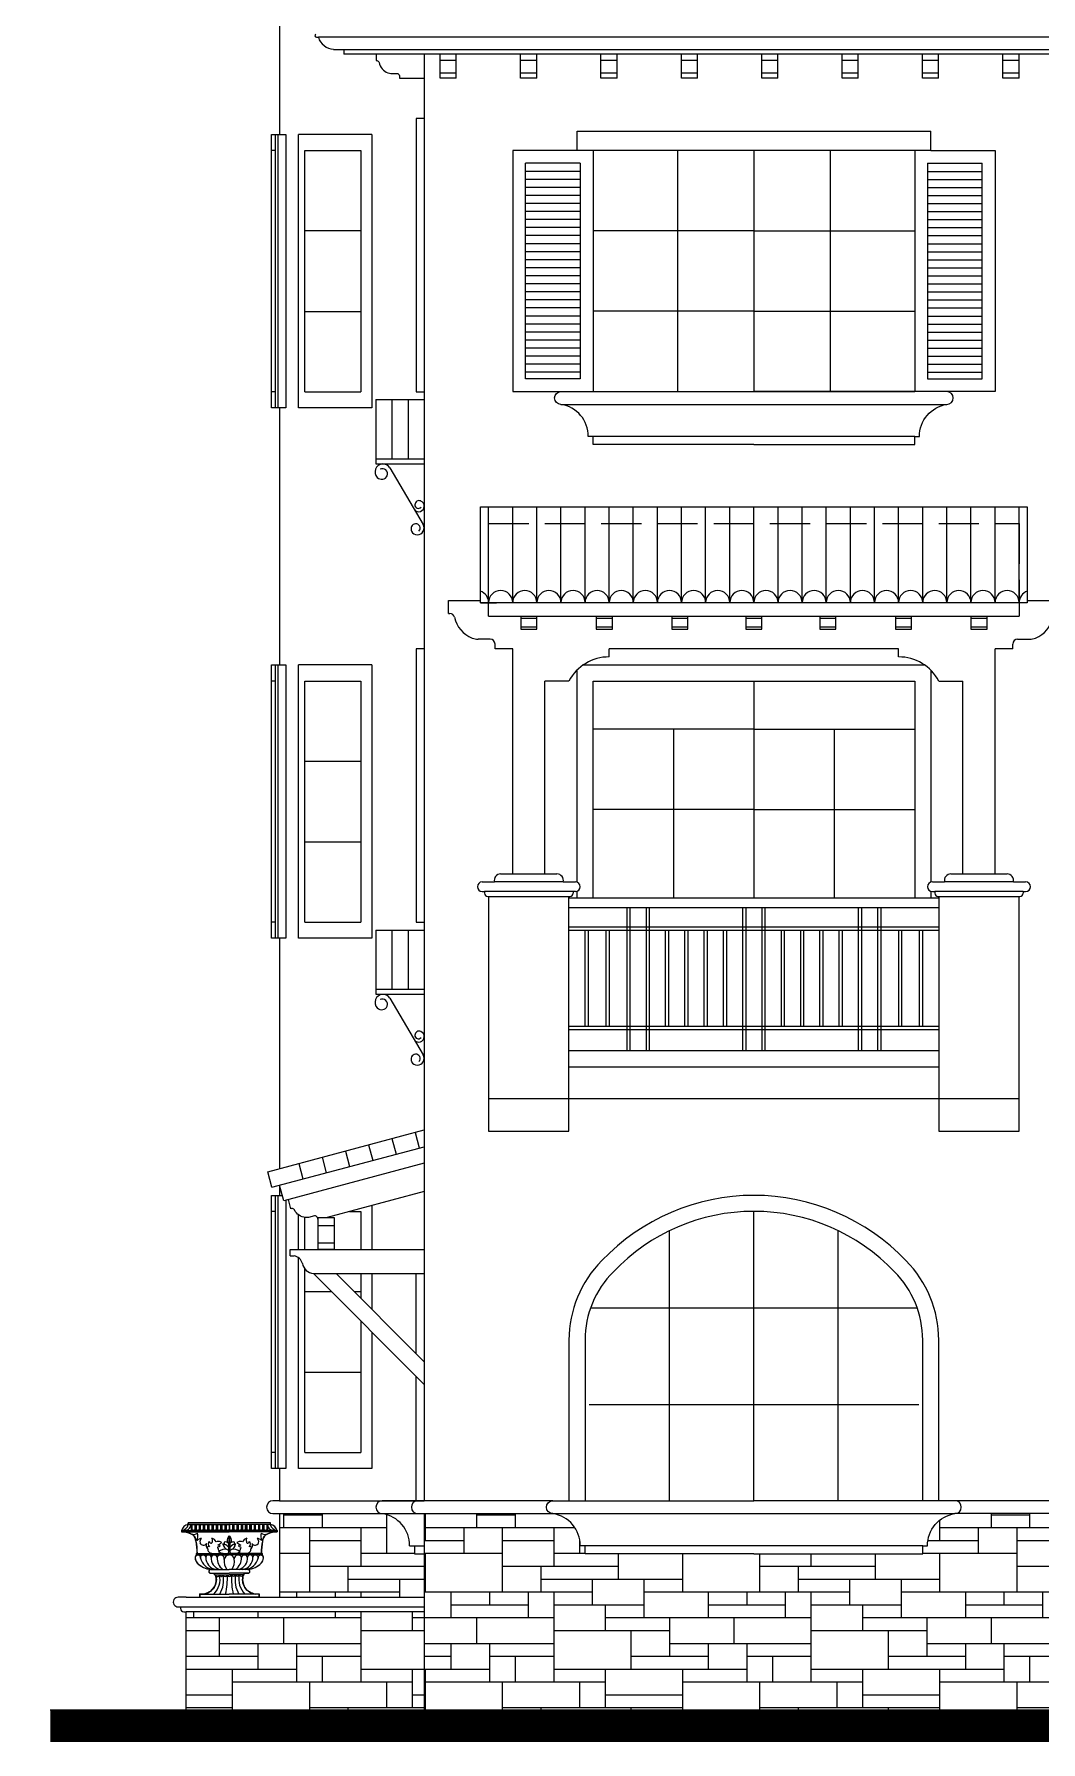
# Model space of a CAD drawing. Extents: x -34815 to 81416, y -425322 to 67478.
# Drawn here: x 18113 to 24374, y -275652 to -265027 of the extents above; entities that cross this region are included whole.
import ezdxf

# ---------------------------------------------------------------- set-up
doc = ezdxf.new("R2010")
doc.units = 0
doc.header["$LTSCALE"] = 1000
doc.header["$MEASUREMENT"] = 0
doc.linetypes.add('DASH', pattern=[0.35, 0.25, -0.1])
for name, color, linetype in [('PUB_HATCH', 8, 'Continuous'), ('STAIR', 4, 'Continuous'), ('WINDOW', 4, 'Continuous'), ('坯担层', 7, 'Continuous'), ('填充', 5, 'Continuous')]:
    doc.layers.add(name, color=color, linetype=linetype)
doc.layers.add('WALL', color=2, linetype='Continuous', lineweight=25)
pattern_1 = [(7e-15, (5745.2, 0), (-2e-13, 1600), [1200, -400]), (7e-15, (5745.2, 80), (-2e-13, 1600), [-480, 480, -240, 400]), (7e-15, (5745.2, 160), (-2e-13, 1600), [-720, 880]), (7e-15, (5745.2, 240), (-2e-13, 1600), [720, -880]), (7e-15, (5745.2, 320), (-2e-13, 1600), [-320, 1280]), (7e-15, (5745.2, 400), (-2e-13, 1600), [560, -400, 480, -160]), (7e-15, (6305.2, 480), (-2e-13, 1600), [1280, -320]), (7e-15, (5665.2, 560), (-2e-13, 1600), [880, -720]), (7e-15, (5425.2, 640), (-2e-13, 1600), [720, -880]), (7e-15, (5745.2, 720), (-2e-13, 1600), [1280, -320]), (7e-15, (5745.2, 800), (-2e-13, 1600), [-640, 400, -240, 320]), (7e-15, (6545.2, 880), (-2e-13, 1600), [960, -640]), (7e-15, (5905.2, 960), (-2e-13, 1600), [640, -320, 240, -400]), (7e-15, (6225.2, 1040), (-2e-13, 1600), [640, -240, 400, -320]), (7e-15, (6865.2, 1120), (-2e-13, 1600), [960, -640]), (7e-15, (6225.2, 1200), (-2e-13, 1600), [640, -960]), (7e-15, (6545.2, 1280), (-2e-13, 1600), [720, -880]), (7e-15, (6545.2, 1360), (-2e-13, 1600), [-480, 1120]), (7e-15, (6065.2, 1440), (-2e-13, 1600), [480, -1120]), (7e-15, (6545.2, 1520), (-2e-13, 1600), [1120, -480]), (90, (5745.2, 640), (-1600, -2e-13), [240, -640, 560, -160]), (90, (5905.2, 720), (-1600, -2e-13), [400, -240, 160, -800]), (90, (5985.2, 400), (-1600, -2e-13), [160, -1440]), (90, (6065.2, 240), (-1600, -2e-13), [160, -960, 240, -240]), (90, (6145.2, 560), (-1600, -2e-13), [160, -1440]), (90, (6225.2, 7e-14), (-1600, -2e-13), [240, -720, 400, -240]), (90, (6305.2, 320), (-1600, -2e-13), [240, -1360]), (90, (6385.2, 720), (-1600, -2e-13), [240, -80, 160, -1120]), (90, (6465.2, 80), (-1600, -2e-13), [240, -1360]), (90, (6545.2, 480), (-1600, -2e-13), [240, -80, 240, -160, 400, -480]), (90, (6705.2, 480), (-1600, -2e-13), [-1120, 160, -160, 160]), (90, (6785.2, 720), (-1600, -2e-13), [160, -1440]), (90, (6865.2, 160), (-1600, -2e-13), [160, -560, 400, -480]), (90, (6945.2, 400), (-1600, -2e-13), [80, -1040, 240, -240]), (90, (7025.2, 480), (-1600, -2e-13), [400, -400, 240, -560]), (90, (7105.2, 880), (-1600, -2e-13), [240, -400, 160, -800]), (90, (7185.2, 320), (-1600, -2e-13), [160, -1440]), (90, (7265.2, 480), (-1600, -2e-13), [160, -480, 240, -720])]

# ---------------------------------------------------------------- blocks, each defined once
blk = doc.blocks.new('gdsfgsetg')
at = {"layer": 'PUB_HATCH'}
for p, q in [((42314, -77506), (42314, -76910)), ((42464, -77506), (42464, -76910)), ((42614, -77506), (42614, -76910)), ((42764, -77506), (42764, -76910)), ((42914, -77506), (42914, -76910)), ((43064, -77506), (43064, -76910)), ((43214, -77506), (43214, -76910)), ((43364, -77506), (43364, -76910)), ((43514, -77506), (43514, -76910)), ((43664, -77506), (43664, -76910)), ((43814, -77506), (43814, -76910)), ((43964, -77506), (43964, -76910)), ((44114, -77506), (44114, -76910)), ((44264, -77506), (44264, -76910)), ((44414, -77506), (44414, -76910)), ((44564, -77506), (44564, -76910)), ((44714, -77506), (44714, -76910)), ((44864, -77506), (44864, -76910)), ((45014, -77506), (45014, -76910)), ((45164, -77506), (45164, -76910)), ((45314, -77506), (45314, -76910)), ((45464, -77506), (45464, -76910)), ((45614, -77506), (45614, -76910))]:
    blk.add_line(p, q, dxfattribs=at)
for centre, start, end in [((42239, -77506), 0, 70.5288), ((42389, -77506), 0, 180), ((42539, -77506), 0, 180), ((42689, -77506), 0, 180), ((42839, -77506), 0, 180), ((42989, -77506), 0, 180), ((43139, -77506), 0, 180), ((43289, -77506), 0, 180), ((43439, -77506), 0, 180), ((43589, -77506), 0, 180), ((43739, -77506), 0, 180), ((43889, -77506), 0, 180), ((44039, -77506), 0, 180), ((44189, -77506), 0, 180), ((44339, -77506), 0, 180), ((44489, -77506), 0, 180), ((44639, -77506), 0, 180), ((44789, -77506), 0, 180), ((44939, -77506), 0, 180), ((45089, -77506), 0, 180), ((45239, -77506), 0, 180), ((45389, -77506), 0, 180), ((45539, -77506), 0, 180), ((45689, -77506), 109.4602, 180)]:
    blk.add_arc(centre, 75, start, end, dxfattribs=at)
blk = doc.blocks.new('fdtr')
for p, q in [((60219, -40136), (60119, -40136)), ((60119, -40286), (60119, -40136)), ((60219, -40286), (60219, -40136)), ((60219, -40176), (60119, -40176)), ((60219, -40256), (60119, -40256)), ((60219, -40286), (60119, -40286))]:
    blk.add_line(p, q)
blk = doc.blocks.new('123')
for p, q in [((-73995, -17366), (-73895, -17366)), ((-73525, -17366), (-73425, -17366)), ((-73055, -17366), (-72955, -17366)), ((-72595, -17366), (-72495, -17366)), ((-72135, -17366), (-72035, -17366)), ((-71665, -17366), (-71565, -17366)), ((-71195, -17366), (-71095, -17366)), ((-73731, -19007), (-74159, -19007)), ((-70931, -19007), (-71359, -19007)), ((-73670, -19067), (-74220, -19067)), ((-74195, -19097), (-73695, -19097)), ((-70870, -19067), (-71420, -19067)), ((-71395, -19097), (-70895, -19097))]:
    blk.add_line(p, q)
at = {"linetype": 'DASH'}
blk.add_lwpolyline([(-74195, -17353), (-74195, -16777), (-70895, -16777), (-70895, -17353)], dxfattribs=at)
for points in [[(-74195, -17353), (-70895, -17353)], [(-73995, -17353), (-73995, -17435), (-73895, -17435), (-73895, -17353)], [(-73895, -17421), (-73995, -17421)], [(-73525, -17353), (-73525, -17435), (-73425, -17435), (-73425, -17353)], [(-73425, -17421), (-73525, -17421)], [(-73055, -17353), (-73055, -17435), (-72955, -17435), (-72955, -17353)], [(-72955, -17421), (-73055, -17421)], [(-72595, -17353), (-72595, -17435), (-72495, -17435), (-72495, -17353)], [(-72495, -17421), (-72595, -17421)], [(-72135, -17353), (-72135, -17435), (-72035, -17435), (-72035, -17353)], [(-72035, -17421), (-72135, -17421)], [(-71665, -17353), (-71665, -17435), (-71565, -17435), (-71565, -17353)], [(-71565, -17421), (-71665, -17421)], [(-71195, -17353), (-71195, -17435), (-71095, -17435), (-71095, -17353)], [(-71095, -17421), (-71195, -17421)]]:
    blk.add_lwpolyline(points)
at = {"layer": 'WALL'}
for p, q in [((-74445, -17257), (-74245, -17257)), ((-74445, -17337), (-74445, -17257)), ((-74245, -17270), (-74145, -17270)), ((-70895, -17257), (-70895, -17257)), ((-70845, -17257), (-70645, -17257)), ((-70645, -17337), (-70645, -17257)), ((-74445, -17337), (-74436, -17337)), ((-70645, -17337), (-70654, -17337)), ((-74185, -17497), (-74260, -17497)), ((-74155, -17557), (-74155, -17527)), ((-70935, -17557), (-70935, -17527)), ((-70905, -17497), (-70830, -17497)), ((-74045, -17557), (-74155, -17557)), ((-74045, -18957), (-74045, -17557)), ((-73445, -17607), (-73445, -17557)), ((-71645, -17557), (-73445, -17557)), ((-71645, -17607), (-71645, -17557)), ((-71045, -18957), (-71045, -17557)), ((-70935, -17557), (-71045, -17557)), ((-73845, -18957), (-73845, -17757)), ((-73695, -17757), (-73845, -17757)), ((-71395, -17757), (-71245, -17757)), ((-71245, -18957), (-71245, -17757)), ((-74235, -19007), (-74159, -19007)), ((-74120, -18957), (-73770, -18957)), ((-73731, -19007), (-73655, -19007)), ((-71435, -19007), (-71359, -19007)), ((-71320, -18957), (-70970, -18957)), ((-70931, -19007), (-70855, -19007)), ((-74235, -19067), (-74220, -19067)), ((-74220, -19067), (-74220, -19077)), ((-74200, -19097), (-74195, -19097)), ((-74195, -19097), (-74195, -20557)), ((-73695, -20557), (-73695, -19097)), ((-73695, -19097), (-73690, -19097)), ((-73670, -19067), (-73670, -19077)), ((-73655, -19067), (-73670, -19067)), ((-71435, -19067), (-71420, -19067)), ((-71420, -19067), (-71420, -19077)), ((-71400, -19097), (-71395, -19097)), ((-71395, -19097), (-71395, -20557)), ((-70895, -20557), (-70895, -19097)), ((-70895, -19097), (-70890, -19097)), ((-70870, -19067), (-70870, -19077)), ((-70870, -19067), (-70855, -19067)), ((-73695, -20357), (-74195, -20357)), ((-70895, -20357), (-71395, -20357)), ((-74195, -20557), (-73695, -20557)), ((-71395, -20557), (-70895, -20557))]:
    blk.add_line(p, q, dxfattribs=at)
blk.add_lwpolyline([(-74245, -16673), (-70845, -16673), (-70845, -17270), (-74245, -17270)], close=True, dxfattribs=at)
for centre, radius, start, end in [((-74436, -17367), 30, 12.2146, 90), ((-74231, -17322), 180, 192.2146, 248.494), ((-70860, -17322), 180, 291.506, 347.7854), ((-70654, -17367), 30, 90, 167.7854), ((-74260, -17397), 100, 248.494, 270), ((-74185, -17527), 30, 0, 90), ((-70905, -17527), 30, 90, 180), ((-70830, -17397), 100, 270, 291.506), ((-73447, -17887), 280, 89.5899, 152.3377), ((-71643, -17887), 280, 27.6623, 90.4101), ((-74235, -19037), 30, 90, 270), ((-74120, -18997), 40, 90, 194.4775), ((-73770, -18997), 40, 345.5225, 90), ((-73655, -19037), 30, 270, 90), ((-71435, -19037), 30, 90, 270), ((-71320, -18997), 40, 90, 194.4775), ((-70970, -18997), 40, 345.5225, 90), ((-70855, -19037), 30, 270, 90), ((-74200, -19077), 20, 180, 270), ((-73690, -19077), 20, 270, 0), ((-71400, -19077), 20, 180, 270), ((-70890, -19077), 20, 270, 0)]:
    blk.add_arc(centre, radius, start, end, dxfattribs=at)
blk = doc.blocks.new('REW')
at = {"layer": 'WINDOW'}
for p, q in [((-107664, 35915), (-107924, 35915)), ((-107924, 35835), (-107664, 35835)), ((-107754, 35635), (-107724, 35635)), ((-107724, 35635), (-107724, 35585)), ((-107724, 35635), (-107664, 35635)), ((-107724, 35585), (-107664, 35585)), ((-107664, 35585), (-107664, 35585))]:
    blk.add_line(p, q, dxfattribs=at)
for centre, radius, start, end in [((-107924, 35875), 40, 90, 270), ((-107954, 35637), 200, 359.3523, 81.3768)]:
    blk.add_arc(centre, radius, start, end, dxfattribs=at)
blk = doc.blocks.new('RFDSA')
at = {"layer": 'WINDOW'}
for p, q in [((-63698, 37524), (-63398, 37524)), ((-63698, 37524), (-63698, 37124)), ((-63598, 37524), (-63598, 37154)), ((-63498, 37524), (-63498, 37154)), ((-63398, 37524), (-63398, 37154)), ((-63398, 37154), (-63698, 37154)), ((-63698, 37124), (-63398, 37124)), ((-63612, 37100), (-63404, 36747))]:
    blk.add_line(p, q, dxfattribs=at)
for centre, radius, start, end in [((-63654, 37074), 49.6, 31.0595, 224.0274), ((-63657, 37063), 31.5, 335.7201, 117.6305), ((-63662, 37066), 37.8, 224.0274, 335.7201), ((-63432, 36861), 34.5, 218.9268, 66.5605), ((-63429, 36869), 26.4, 66.5605, 178.2533), ((-63434, 36869), 22, 178.2533, 320.1637), ((-63448, 36720), 31.5, 96.5835, 208.2763), ((-63440, 36725), 41.8, 208.9321, 31.8453), ((-63449, 36725), 26.3, 314.6731, 96.5835)]:
    blk.add_arc(centre, radius, start, end, dxfattribs=at)
blk = doc.blocks.new('erw')
for p, q in [((-265999, 58647), (-265025, 58907)), ((-265081, 58892), (-265056, 58795)), ((-265973, 58551), (-265025, 58803)), ((-265516, 58776), (-265490, 58679)), ((-265371, 58815), (-265345, 58718)), ((-265226, 58853), (-265200, 58757)), ((-265025, 58803), (-265025, 58803)), ((-265025, 58803), (-265025, 58803)), ((-265025, 58803), (-265025, 58803)), ((-265025, 58803), (-265025, 58803)), ((-265025, 58803), (-265025, 58803)), ((-265025, 58803), (-265025, 58803)), ((-265973, 58551), (-265999, 58647)), ((-265025, 58700), (-265899, 58467)), ((-265806, 58699), (-265780, 58602)), ((-265661, 58737), (-265635, 58641)), ((-265025, 58700), (-265025, 58700)), ((-265899, 58467), (-265925, 58563)), ((-265585, 58310), (-265685, 58310)), ((-265860, 58163), (-265025, 58163)), ((-265860, 58123), (-265860, 58163)), ((-265860, 58123), (-265835, 58123)), ((-265585, 58203), (-265685, 58203)), ((-265715, 58013), (-265025, 57323)), ((-265715, 58013), (-265025, 58013)), ((-265574, 58013), (-265025, 57465))]:
    blk.add_line(p, q)
blk.add_lwpolyline([(-265685, 58348), (-265686, 58348), (-265690, 58362, 0.414214), (-265708, 58373), (-265745, 58363, -0.094114), (-265763, 58362, -0.250624), (-265833, 58410, 0.353065), (-265850, 58418), (-265855, 58417), (-265870, 58475)], format="xyb")
blk.add_lwpolyline([(-265025, 58525), (-265628, 58363)])
blk.add_lwpolyline([(-265685, 58163), (-265685, 58363), (-265585, 58363), (-265585, 58163), (-265685, 58163)], close=True)
for centre, radius, start, end in [((-265845, 58061), 63.3, 12.9566, 80.7694), ((-265706, 58092), 78.7, 192.0639, 263.6413)]:
    blk.add_arc(centre, radius, start, end)
blk = doc.blocks.new('ges')
for p, q in [((-62769, 24546), (-60269, 24546)), ((-60469, 24346), (-62569, 24346))]:
    blk.add_line(p, q)
at = {"layer": 'WALL'}
for points in [[(-60369, 25626, 0.198413), (-60573, 26120, 0.429188), (-62465, 26120, 0.198413), (-62669, 25626, 0.198413)], [(-60469, 25626, 0.198912), (-60645, 26051, 0.429776), (-62393, 26051, 0.198912), (-62569, 25626)], [(-61519, 24296), (-62569, 24296), (-62569, 24346), (-62599, 24346, 0.374006), (-62769, 24546, -1), (-62769, 24626), (-61519, 24626), (-61519, 24626), (-61519, 24626)], [(-61519, 24296), (-60469, 24296), (-60469, 24346), (-60439, 24346, -0.374006), (-60269, 24546, 1), (-60269, 24626), (-61519, 24626), (-61519, 24626), (-61519, 24626)]]:
    blk.add_lwpolyline(points, format="xyb", dxfattribs=at)
for points in [[(-62669, 25626), (-62669, 24626)], [(-62569, 25626), (-62569, 24626)], [(-60469, 24626), (-60469, 25626)], [(-60369, 24626), (-60369, 25626)]]:
    blk.add_lwpolyline(points, dxfattribs=at)
at = {"layer": 'WINDOW'}
for p, q in [((-61519, 24626), (-61519, 26426)), ((-62044, 24626), (-62044, 26306)), ((-60994, 24626), (-60994, 26306)), ((-62535, 25826), (-60503, 25826)), ((-62543, 25226), (-60494, 25226))]:
    blk.add_line(p, q, dxfattribs=at)
blk = doc.blocks.new('tgt')
for p, q in [((42764, -76273), (45164, -76273)), ((42964, -76193), (44964, -76193)), ((44964, -76473), (42964, -76473))]:
    blk.add_line(p, q)
at = {"layer": 'STAIR', "extrusion": (0, 0, -1)}
for p, q in [((42464, -74693), (42464, -76193)), ((45464, -74693), (45464, -76193))]:
    blk.add_line(p, q, dxfattribs=at)
at = {"layer": 'STAIR'}
for p, q in [((42964, -74693), (42464, -74693)), ((42544, -76113), (42544, -74773)), ((42884, -74773), (42544, -74773)), ((42884, -74773), (42884, -76113)), ((45044, -74773), (45384, -74773)), ((45044, -74773), (45044, -76113)), ((45064, -74693), (45464, -74693)), ((45384, -76113), (45384, -74773)), ((42884, -74823), (42544, -74823)), ((42884, -74873), (42544, -74873)), ((45044, -74823), (45384, -74823)), ((45044, -74873), (45384, -74873)), ((42884, -74923), (42544, -74923)), ((42884, -74973), (42544, -74973)), ((45044, -74923), (45384, -74923)), ((45044, -74973), (45384, -74973)), ((42884, -75023), (42544, -75023)), ((42884, -75073), (42544, -75073)), ((45044, -75023), (45384, -75023)), ((45044, -75073), (45384, -75073)), ((42884, -75123), (42544, -75123)), ((42884, -75173), (42544, -75173)), ((45044, -75123), (45384, -75123)), ((45044, -75173), (45384, -75173)), ((42884, -75223), (42544, -75223)), ((42884, -75273), (42544, -75273)), ((42884, -75323), (42544, -75323)), ((45044, -75223), (45384, -75223)), ((45044, -75273), (45384, -75273)), ((45044, -75323), (45384, -75323)), ((42884, -75373), (42544, -75373)), ((42884, -75423), (42544, -75423)), ((45044, -75373), (45384, -75373)), ((45044, -75423), (45384, -75423)), ((42884, -75473), (42544, -75473)), ((42884, -75523), (42544, -75523)), ((45044, -75473), (45384, -75473)), ((45044, -75523), (45384, -75523)), ((42884, -75573), (42544, -75573)), ((42884, -75623), (42544, -75623)), ((45044, -75573), (45384, -75573)), ((45044, -75623), (45384, -75623)), ((42884, -75673), (42544, -75673)), ((42884, -75723), (42544, -75723)), ((45044, -75673), (45384, -75673)), ((45044, -75723), (45384, -75723)), ((42884, -75773), (42544, -75773)), ((42884, -75823), (42544, -75823)), ((45044, -75773), (45384, -75773)), ((45044, -75823), (45384, -75823)), ((42884, -75873), (42544, -75873)), ((42884, -75923), (42544, -75923)), ((45044, -75873), (45384, -75873)), ((45044, -75923), (45384, -75923)), ((42884, -75973), (42544, -75973)), ((42884, -76023), (42544, -76023)), ((45044, -75973), (45384, -75973)), ((45044, -76023), (45384, -76023)), ((42884, -76073), (42544, -76073)), ((42884, -76113), (42544, -76113)), ((45044, -76073), (45384, -76073)), ((45044, -76113), (45384, -76113)), ((42464, -76193), (42864, -76193)), ((45464, -76193), (45064, -76193))]:
    blk.add_line(p, q, dxfattribs=at)
at = {"layer": 'WALL'}
for p, q in [((42864, -74573), (45064, -74573)), ((42864, -74693), (42864, -74573)), ((45064, -74693), (45064, -74573)), ((45064, -74693), (42864, -74693)), ((42964, -74693), (42964, -76193)), ((44964, -74693), (44964, -76193))]:
    blk.add_line(p, q, dxfattribs=at)
for points in [[(43964, -76523), (42964, -76523), (42964, -76473), (42934, -76473, 0.374006), (42764, -76273, -1), (42764, -76193), (43964, -76193), (43964, -76193), (43964, -76193)], [(43964, -76523), (44964, -76523), (44964, -76473), (44994, -76473, -0.374006), (45164, -76273, 1), (45164, -76193), (43964, -76193), (43964, -76193), (43964, -76193)]]:
    blk.add_lwpolyline(points, format="xyb", dxfattribs=at)
at = {"layer": 'WINDOW'}
for p, q in [((43489, -74693), (43489, -76193)), ((43964, -74693), (43964, -76193)), ((44439, -74693), (44439, -76193)), ((43964, -75193), (42964, -75193)), ((43964, -75193), (44964, -75193)), ((43964, -75693), (42964, -75693)), ((43964, -75693), (44964, -75693))]:
    blk.add_line(p, q, dxfattribs=at)
blk = doc.blocks.new('gfrtf')
at = {"layer": '坯担层'}
for p, q in [((-81702, -51828), (-80222, -51828)), ((-81737, -51888), (-80222, -51888)), ((-81702, -52528), (-81702, -51918)), ((-80222, -51918), (-81702, -51918))]:
    blk.add_line(p, q, dxfattribs=at)
blk.add_lwpolyline([(-81702, -51828), (-81752, -51828, 1.000051), (-81752, -51888), (-81737, -51888), (-81737, -51898, 0.414214), (-81717, -51918), (-81702, -51918)], format="xyb", dxfattribs=at)
blk = doc.blocks.new('asdfasgdsdg')
at = {"layer": '坯担层'}
blk.add_lwpolyline([(1004409, -183636), (1004416, -183636), (1004416, -183620), (1004453, -183620, 0.987636), (1004451, -183584, 0.172342), (1004577, -183524, 0.187477), (1004598, -183475, 0.445394), (1004573, -183448), (1004573, -183447), (1004580, -183447, 1.075239), (1004580, -183432, -0.038474), (1004591, -183317, -0.204676), (1004620, -183258, -0.13928), (1004724, -183228), (1004726, -183228), (1004726, -183217, 0.299581), (1004664, -183161), (1004664, -183145), (1003888, -183145), (1003888, -183161, 0.299581), (1003826, -183217), (1003826, -183228), (1003828, -183228, -0.13928), (1003932, -183258, -0.204676), (1003962, -183317, -0.038474), (1003972, -183432, 1.004002), (1003971, -183447), (1003979, -183447), (1003979, -183448, 0.445395), (1003954, -183475, 0.187477), (1003975, -183524, 0.173138), (1004102, -183584, 1.005571), (1004099, -183620), (1004137, -183620), (1004137, -183636), (1004146, -183636, -0.483622), (1004031, -183816), (1003996, -183816), (1003996, -183845), (1004558, -183845), (1004558, -183816), (1004524, -183816, -0.483623), (1004409, -183636, 0.483623)], format="xyb", dxfattribs=at)
at = {"layer": '填充'}
for p, q in [((1003888, -183145), (1004276, -183145)), ((1003888, -183161), (1003888, -183145)), ((1003888, -183161), (1004276, -183161)), ((1003916, -183161), (1003916, -183207)), ((1003922, -183161), (1003922, -183206)), ((1003950, -183161), (1003950, -183206)), ((1003957, -183161), (1003957, -183207)), ((1003963, -183161), (1003963, -183206)), ((1003991, -183161), (1003991, -183206)), ((1003996, -183161), (1003996, -183207)), ((1004003, -183161), (1004003, -183206)), ((1004031, -183161), (1004031, -183206)), ((1004038, -183161), (1004038, -183207)), ((1004044, -183161), (1004044, -183206)), ((1004072, -183161), (1004072, -183206)), ((1004077, -183161), (1004077, -183207)), ((1004084, -183161), (1004084, -183206)), ((1004112, -183161), (1004112, -183206)), ((1004118, -183161), (1004118, -183207)), ((1004125, -183161), (1004125, -183206)), ((1004153, -183161), (1004153, -183206)), ((1004159, -183161), (1004159, -183207)), ((1004165, -183161), (1004165, -183206)), ((1004193, -183161), (1004193, -183206)), ((1004200, -183161), (1004200, -183207)), ((1004206, -183161), (1004206, -183206)), ((1004234, -183161), (1004234, -183206)), ((1004240, -183161), (1004240, -183207)), ((1004246, -183161), (1004246, -183206)), ((1004274, -183161), (1004274, -183206)), ((1004664, -183145), (1004276, -183145)), ((1004664, -183161), (1004276, -183161)), ((1004278, -183161), (1004278, -183206)), ((1004306, -183161), (1004306, -183206)), ((1004312, -183161), (1004312, -183207)), ((1004318, -183161), (1004318, -183206)), ((1004346, -183161), (1004346, -183206)), ((1004352, -183161), (1004352, -183207)), ((1004353, -183161), (1004353, -183207)), ((1004359, -183161), (1004359, -183206)), ((1004387, -183161), (1004387, -183206)), ((1004393, -183161), (1004393, -183207)), ((1004393, -183161), (1004393, -183207)), ((1004399, -183161), (1004399, -183206)), ((1004427, -183161), (1004427, -183206)), ((1004433, -183161), (1004433, -183207)), ((1004440, -183161), (1004440, -183206)), ((1004468, -183161), (1004468, -183206)), ((1004475, -183161), (1004475, -183207)), ((1004481, -183161), (1004481, -183206)), ((1004509, -183161), (1004509, -183206)), ((1004516, -183161), (1004516, -183207)), ((1004521, -183161), (1004521, -183206)), ((1004550, -183161), (1004550, -183206)), ((1004555, -183161), (1004555, -183207)), ((1004562, -183161), (1004562, -183206)), ((1004590, -183161), (1004590, -183206)), ((1004597, -183161), (1004597, -183207)), ((1004602, -183161), (1004602, -183206)), ((1004630, -183161), (1004630, -183206)), ((1004636, -183161), (1004636, -183207)), ((1004664, -183161), (1004664, -183145)), ((1003826, -183217), (1004276, -183217)), ((1003826, -183217), (1003826, -183228)), ((1003826, -183228), (1004276, -183228)), ((1004726, -183217), (1004276, -183217)), ((1004726, -183228), (1004276, -183228)), ((1004726, -183217), (1004726, -183228)), ((1003965, -183444), (1004588, -183444)), ((1003971, -183432), (1004276, -183432)), ((1003971, -183447), (1004276, -183447)), ((1004581, -183432), (1004276, -183432)), ((1004581, -183447), (1004276, -183447)), ((1004099, -183620), (1004276, -183620)), ((1004101, -183584), (1004276, -183584)), ((1004137, -183636), (1004137, -183620)), ((1004137, -183636), (1004276, -183636)), ((1004451, -183584), (1004276, -183584)), ((1004453, -183620), (1004276, -183620)), ((1004416, -183636), (1004276, -183636)), ((1004416, -183636), (1004416, -183620)), ((1003996, -183815), (1003996, -183845)), ((1003996, -183816), (1004276, -183816)), ((1004277, -183816), (1004276, -183816)), ((1004558, -183816), (1004278, -183816)), ((1004558, -183815), (1004558, -183845)), ((1003996, -183845), (1004276, -183845)), ((1004277, -183845), (1004276, -183845)), ((1004558, -183845), (1004278, -183845))]:
    blk.add_line(p, q, dxfattribs=at)
for centre, radius, start, end in [((1003815, -183140), 77.8, 278.2598, 344.8604), ((1003900, -183236), 76.3, 99.221, 165.9299), ((1003860, -183160), 54.7, 253.5592, 359.4398), ((1004692, -183160), 54.7, 180.5602, 286.4408), ((1004737, -183140), 77.8, 195.1396, 261.7402), ((1004652, -183236), 76.3, 14.0701, 80.779), ((1003827, -183425), 198, 57.9464, 90.337), ((1003936, -183192), 25.3, 216.27, 323.73), ((1003942, -183200), 53.1, 243.5211, 309.3086), ((1003936, -183194), 19.1, 222.6561, 317.4323), ((1003877, -183322), 84.7, 3.147, 49.4162), ((1003977, -183194), 24.1, 214.9112, 325.0888), ((1003226, -183443), 747, 0.8363, 9.6495), ((1003977, -183194), 19.1, 222.6561, 317.4323), ((1003868, -183271), 111, 339.1385, 15.5094), ((1004015, -183350), 58, 89.7629, 137.1185), ((1004017, -183192), 25.3, 216.27, 323.73), ((1004036, -183322), 37, 124.2206, 197.6658), ((1004033, -183317), 37.1, 207.2872, 322.6022), ((1004017, -183194), 19.1, 222.6561, 317.4323), ((1004058, -183194), 24.1, 214.9112, 325.0888), ((1004058, -183194), 19.1, 222.6561, 317.4323), ((1004093, -183359), 36.2, 145.9899, 237.7874), ((1004098, -183192), 25.3, 216.2484, 323.7516), ((1004114, -183344), 36.8, 136.7318, 225.67), ((1004098, -183194), 19.1, 222.6561, 317.4323), ((1004108, -183315), 21.1, 189.047, 272.6268), ((1004068, -183308), 49.7, 325.3181, 7.3274), ((1004094, -183349), 62.6, 24.2805, 73.1395), ((1004019, -183335), 103, 18.6061, 26.1266), ((1004139, -183192), 25.3, 216.27, 323.73), ((1004139, -183194), 19.1, 222.6561, 317.4323), ((1004174, -183419), 98.9, 77.9359, 103.4288), ((1004180, -183192), 25.3, 216.27, 323.73), ((1004179, -183194), 19.1, 222.6561, 317.4323), ((1004124, -183255), 109, 294.1701, 317.1387), ((1004193, -183335), 12.1, 27.8099, 84.1972), ((1004220, -183194), 24.1, 214.9112, 325.0888), ((1004220, -183194), 19.1, 222.6561, 317.4323), ((1004203, -183427), 84.3, 41.9052, 80.8217), ((1004273, -183342), 56.6, 182.0122, 257.9404), ((1004238, -183363), 38.7, 41.8802, 106.9921), ((1004254, -183331), 26.9, 169.8808, 225.5145), ((1004260, -183193), 25, 216.0719, 309.9398), ((1004260, -183194), 19.1, 222.6561, 317.4323), ((1004319, -183313), 63.9, 148.5707, 193.4767), ((1004289, -183291), 27, 118.0295, 154.4654), ((1007980, -183505), 3714, 176.3733, 178.8731), ((1004292, -183194), 24.1, 229.1718, 325.0888), ((1004264, -183291), 27, 25.5346, 61.9705), ((1004292, -183194), 19.1, 222.5677, 317.3439), ((1000573, -183505), 3714, 1.1269, 3.6267), ((1004314, -183363), 38.7, 73.0079, 138.1198), ((1004349, -183427), 84.3, 99.1783, 138.0948), ((1004234, -183313), 63.9, 346.5233, 31.4293), ((1004279, -183342), 56.6, 282.0596, 357.9878), ((1004332, -183194), 24.1, 214.9112, 325.0888), ((1004332, -183194), 19.1, 222.5677, 317.3439), ((1004299, -183331), 26.9, 314.4855, 10.1192), ((1004359, -183335), 12.1, 95.8028, 152.1901), ((1004428, -183255), 109, 222.8613, 245.8299), ((1004373, -183194), 24.1, 214.9112, 325.0888), ((1004379, -183419), 98.9, 76.5712, 102.0641), ((1004373, -183194), 19.1, 222.5677, 317.3439), ((1004413, -183194), 24.1, 214.9112, 325.0888), ((1004413, -183194), 19.1, 222.5677, 317.3439), ((1004459, -183349), 62.6, 106.8605, 155.7195), ((1004454, -183191), 26.5, 217.547, 322.453), ((1004533, -183335), 103, 153.8734, 161.3939), ((1004485, -183308), 49.7, 172.6726, 214.6819), ((1004454, -183194), 19.1, 222.5677, 317.3439), ((1004445, -183315), 21.1, 267.3732, 350.953), ((1004439, -183344), 36.8, 314.33, 43.2682), ((1004495, -183192), 25.3, 216.27, 323.73), ((1004460, -183359), 36.2, 302.2126, 34.0101), ((1004495, -183194), 19.1, 222.5677, 317.3439), ((1004519, -183317), 37.1, 217.3978, 332.7128), ((1004536, -183194), 24.1, 214.9112, 325.0888), ((1004536, -183194), 19.1, 222.5677, 317.3439), ((1004538, -183350), 58, 42.8815, 90.2371), ((1004517, -183322), 37, 342.3342, 55.7794), ((1004576, -183192), 25.8, 216.8256, 323.1744), ((1004576, -183194), 19.1, 222.5677, 317.3439), ((1004684, -183271), 111, 164.4906, 200.8615), ((1004611, -183200), 53.1, 230.6914, 296.4789), ((1005327, -183443), 747, 170.3505, 179.1637), ((1004675, -183322), 84.7, 130.5838, 176.853), ((1004616, -183194), 24.1, 214.9112, 325.0888), ((1004616, -183194), 19.1, 222.5677, 317.3439), ((1004725, -183425), 198, 89.663, 122.0536), ((1003979, -183473), 24.8, 353.5268, 185.5906), ((1004027, -183473), 72.9, 181.8198, 224.2933), ((1003972, -183439), 7.76, 85.8473, 274.1527), ((1004029, -183473), 25.4, 10.3218, 184.7459), ((1004143, -183443), 143, 193.2561, 260.974), ((1004080, -183474), 26.9, 14.1289, 167.8025), ((1004168, -183471), 114, 178.7487, 261.8998), ((1004080, -183381), 13.7, 53.8745, 188.5506), ((1004106, -183396), 33.3, 169.1188, 279.2473), ((1004133, -183477), 28.8, 13.766, 160.9963), ((1004218, -183477), 112, 175.13, 252.3547), ((1004194, -183482), 34.6, 347.7128, 160.5764), ((1004293, -183477), 132, 177.1006, 233.8283), ((1004174, -183379), 9.16, 113.075, 252.0027), ((1004174, -183376), 22.5, 43.3106, 104.2892), ((1004171, -183346), 24.8, 268.8306, 322.5142), ((1004185, -183391), 14.4, 165.355, 286.2589), ((1004236, -183481), 87.8, 75.821, 133.415), ((1004219, -183352), 78, 235.5314, 270.4036), ((1004367, -183502), 140, 174.9053, 216.3681), ((1004276, -183496), 49, 14.8958, 171.5498), ((1004317, -183481), 87.8, 46.585, 104.179), ((1004184, -183506), 141, 326.2753, 8.9288), ((1004358, -183482), 34.6, 19.4156, 183.2289), ((1004333, -183352), 78, 269.5964, 304.4686), ((1004259, -183477), 132, 306.1717, 2.8994), ((1004378, -183376), 22.5, 75.7108, 136.6894), ((1004381, -183346), 24.8, 217.4858, 271.1694), ((1004367, -183391), 14.4, 253.7411, 14.645), ((1004335, -183477), 112, 287.6453, 4.87), ((1004378, -183379), 9.16, 287.9973, 66.925), ((1004419, -183477), 28.8, 19.0037, 166.234), ((1004385, -183471), 114, 278.1002, 1.2513), ((1004409, -183443), 143, 279.026, 346.7439), ((1004446, -183396), 33.3, 260.7527, 10.8812), ((1004472, -183474), 26.9, 12.1975, 165.8711), ((1004473, -183381), 13.7, 351.4494, 126.1255), ((1004523, -183473), 25.4, 355.2541, 169.6782), ((1004573, -183473), 24.8, 354.4094, 186.4732), ((1004525, -183473), 72.9, 315.7067, 358.1802), ((1004581, -183439), 7.76, 265.8473, 94.1527), ((1004123, -183375), 210, 224.9375, 264.0511), ((1004017, -183680), 136, 275.7814, 18.9491), ((1004101, -183602), 18.1, 86.2904, 274.5126), ((1003992, -183675), 197, 314.4996, 11.6285), ((1004165, -183631), 20.1, 192.578, 348.262), ((1004202, -183632), 16.8, 191.7649, 348.2351), ((1003973, -183685), 250, 328.3611, 11.4136), ((1004238, -183630), 20.3, 194.8157, 345.1843), ((1003568, -183663), 690, 347.2377, 2.323), ((1004277, -183629), 20.8, 199.4277, 340.5723), ((1004986, -183663), 690, 177.677, 192.7623), ((1004316, -183627), 21.3, 202.8485, 337.1515), ((1004580, -183685), 250, 168.5864, 211.6389), ((1004352, -183631), 17.2, 196.5424, 343.4576), ((1004562, -183675), 197, 168.3715, 225.5004), ((1004389, -183626), 22.2, 205.3349, 333.8394), ((1004538, -183680), 136, 161.0509, 264.2186), ((1004452, -183602), 18.1, 265.4874, 93.7096), ((1004429, -183375), 210, 275.9489, 315.0625)]:
    blk.add_arc(centre, radius, start, end, dxfattribs=at)

msp = doc.modelspace()

# ---------------------------------------------------------------- hatches: boundary and pattern name
at = {"layer": 'PUB_HATCH'}
h = msp.add_hatch(dxfattribs=at)
h.set_pattern_fill('文化石01', color=256, scale=100, style=0)
h.set_pattern_definition(pattern_1)
edge = h.paths.add_edge_path()
edge.add_line((19638, -274752), (19638, -274232))
edge.add_line((19638, -274232), (20279, -274232))
edge.add_arc((20249, -274430), 200, -0.6477, 81.3768, ccw=False)
edge.add_line((20449, -274432), (20479, -274432))
edge.add_line((20479, -274432), (20479, -274482))
edge.add_line((20479, -274482), (20539, -274482))
edge.add_line((20539, -274482), (20539, -274752))
edge.add_line((20539, -274752), (19638, -274752))
h = msp.add_hatch(dxfattribs=at)
h.set_pattern_fill('文化石01', color=256, scale=100, style=0)
h.set_pattern_definition([(7e-15, (-33054.8, -6e-12), (-2e-13, 1600), [1200, -400]), (7e-15, (-33054.8, 80), (-2e-13, 1600), [-480, 480, -240, 400]), (7e-15, (-33054.8, 160), (-2e-13, 1600), [-720, 880]), (7e-15, (-33054.8, 240), (-2e-13, 1600), [720, -880]), (7e-15, (-33054.8, 320), (-2e-13, 1600), [-320, 1280]), (7e-15, (-33054.8, 400), (-2e-13, 1600), [560, -400, 480, -160]), (7e-15, (-32494.8, 480), (-2e-13, 1600), [1280, -320]), (7e-15, (-33134.8, 560), (-2e-13, 1600), [880, -720]), (7e-15, (-33374.8, 640), (-2e-13, 1600), [720, -880]), (7e-15, (-33054.8, 720), (-2e-13, 1600), [1280, -320]), (7e-15, (-33054.8, 800), (-2e-13, 1600), [-640, 400, -240, 320]), (7e-15, (-32254.8, 880), (-2e-13, 1600), [960, -640]), (7e-15, (-32894.8, 960), (-2e-13, 1600), [640, -320, 240, -400]), (7e-15, (-32574.8, 1040), (-2e-13, 1600), [640, -240, 400, -320]), (7e-15, (-31934.8, 1120), (-2e-13, 1600), [960, -640]), (7e-15, (-32574.8, 1200), (-2e-13, 1600), [640, -960]), (7e-15, (-32254.8, 1280), (-2e-13, 1600), [720, -880]), (7e-15, (-32254.8, 1360), (-2e-13, 1600), [-480, 1120]), (7e-15, (-32734.8, 1440), (-2e-13, 1600), [480, -1120]), (7e-15, (-32254.8, 1520), (-2e-13, 1600), [1120, -480]), (90, (-33054.8, 640), (-1600, -2e-13), [240, -640, 560, -160]), (90, (-32894.8, 720), (-1600, -2e-13), [400, -240, 160, -800]), (90, (-32814.8, 400), (-1600, -2e-13), [160, -1440]), (90, (-32734.8, 240), (-1600, -2e-13), [160, -960, 240, -240]), (90, (-32654.8, 560), (-1600, -2e-13), [160, -1440]), (90, (-32574.8, -6e-12), (-1600, -2e-13), [240, -720, 400, -240]), (90, (-32494.8, 320), (-1600, -2e-13), [240, -1360]), (90, (-32414.8, 720), (-1600, -2e-13), [240, -80, 160, -1120]), (90, (-32334.8, 80), (-1600, -2e-13), [240, -1360]), (90, (-32254.8, 480), (-1600, -2e-13), [240, -80, 240, -160, 400, -480]), (90, (-32094.8, 480), (-1600, -2e-13), [-1120, 160, -160, 160]), (90, (-32014.8, 720), (-1600, -2e-13), [160, -1440]), (90, (-31934.8, 160), (-1600, -2e-13), [160, -560, 400, -480]), (90, (-31854.8, 400), (-1600, -2e-13), [80, -1040, 240, -240]), (90, (-31774.8, 480), (-1600, -2e-13), [400, -400, 240, -560]), (90, (-31694.8, 880), (-1600, -2e-13), [240, -400, 160, -800]), (90, (-31614.8, 320), (-1600, -2e-13), [160, -1440]), (90, (-31534.8, 480), (-1600, -2e-13), [160, -480, 240, -720])])
edge = h.paths.add_edge_path()
edge.add_line((20539, -274232), (20539, -275452))
edge.add_line((20539, -275452), (24539, -275452))
edge.add_line((24539, -275452), (24539, -274842))
edge.add_line((24539, -274842), (24524, -274842))
edge.add_arc((24524, -274822), 20, 180, 270, ccw=False)
edge.add_line((24504, -274822), (24504, -274812))
edge.add_line((24504, -274812), (24489, -274812))
edge.add_arc((24489, -274782), 30, 89.9971, 270.0029, ccw=False)
edge.add_line((24489, -274752), (24709, -274751))
edge.add_line((24709, -274751), (24709, -274708))
edge.add_arc((24736, -274719), 29, 105.1468, 156.8268, ccw=False)
edge.add_arc((24753, -274699), 26.4, 99.6949, 161.906, ccw=False)
edge.add_arc((24706, -274565), 117, 291.4749, 439.8092)
edge.add_arc((24727, -274427), 22.9, 91.0394, 269.8993, ccw=False)
edge.add_line((24727, -274405), (24657, -274405))
edge.add_line((24657, -274405), (24657, -274395))
edge.add_arc((24655, -274368), 27.3, 90.8421, 275.4992, ccw=False)
edge.add_arc((24671, -274154), 187, 204.5638, 265.0728, ccw=False)
edge.add_line((24500, -274232), (23839, -274232))
edge.add_arc((23869, -274430), 200, 98.6232, 180.6477)
edge.add_line((23669, -274432), (23639, -274432))
edge.add_line((23639, -274432), (23639, -274482))
edge.add_line((23639, -274482), (21539, -274482))
edge.add_line((21539, -274482), (21539, -274432))
edge.add_line((21539, -274432), (21509, -274432))
edge.add_arc((21309, -274430), 200, 359.3418, 441.4976)
edge.add_line((21339, -274232), (20539, -274232))
edge.add_line((20539, -274232), (20539, -275452))
edge.add_line((20539, -275452), (20539, -274232))
h = msp.add_hatch(dxfattribs=at)
h.set_pattern_fill('文化石01', color=256, scale=100, style=0)
h.set_pattern_definition(pattern_1)
h.paths.add_polyline_path([(20539, -274842), (19059, -274842), (19059, -275452), (20539, -275452)])

# ---------------------------------------------------------------- linework, layer by layer
for p, q in [((19638, -263852), (19638, -265652)), ((32497, -265047), (19881, -265047)), ((20039, -265122), (32339, -265122)), ((19638, -267352), (19638, -268952)), ((19638, -270652), (19638, -272085)), ((23739, -271352), (21439, -271352)), ((21439, -271452), (23739, -271452)), ((23739, -271652), (21439, -271652)), ((19638, -272189), (19638, -272252)), ((19638, -273952), (19638, -274152)), ((19638, -274152), (20539, -274152)), ((19638, -274232), (19638, -274752)), ((19638, -274232), (20539, -274232)), ((18213, -275452), (56321, -275452))]:
    msp.add_line(p, q)
for points in [[(20239, -265152), (20239, -265192), (20243, -265192, -0.353065), (20258, -265204, 0.250624), (20313, -265268, 0.094114), (20331, -265272), (20369, -265272, -0.414214), (20384, -265287), (20384, -265302), (20539, -265302)], [(19638, -274152), (19598, -274152, 1), (19598, -274232), (19638, -274232)]]:
    msp.add_lwpolyline(points, format="xyb")
at = {"const_width": 200}
msp.add_lwpolyline([(18213, -275552), (56321, -275552)], dxfattribs=at)
at = {"layer": 'STAIR'}
for p, q in [((19756, -267352), (19756, -265652)), ((20213, -265652), (19756, -265652)), ((20213, -265652), (20213, -267352)), ((19796, -267252), (19796, -265752)), ((19796, -265752), (20145, -265752)), ((20145, -265752), (20145, -267252)), ((19796, -267252), (20145, -267252)), ((20213, -267352), (19756, -267352)), ((19756, -270652), (19756, -268952)), ((20213, -268952), (19756, -268952)), ((20213, -268952), (20213, -270652)), ((21489, -270304), (21489, -268984)), ((21527, -268952), (23651, -268952)), ((23689, -268984), (23689, -270304)), ((19796, -270552), (19796, -269052)), ((19796, -269052), (20145, -269052)), ((20145, -269052), (20145, -270552)), ((21589, -270402), (21589, -269052)), ((21589, -269052), (23589, -269052)), ((23589, -269052), (23589, -270402)), ((21489, -270402), (21489, -270360)), ((23689, -270360), (23689, -270402)), ((23739, -270402), (21439, -270402)), ((21439, -270462), (23739, -270462)), ((21798, -270462), (21798, -271352)), ((21818, -270462), (21818, -271352)), ((21918, -270462), (21918, -271352)), ((21938, -270462), (21938, -271352)), ((22518, -270462), (22518, -271352)), ((22538, -270462), (22538, -271352)), ((22638, -270462), (22638, -271352)), ((22658, -270462), (22658, -271352)), ((23238, -270462), (23238, -271352)), ((23258, -270462), (23258, -271352)), ((23358, -270462), (23358, -271352)), ((23378, -270462), (23378, -271352)), ((19796, -270552), (20145, -270552)), ((21439, -270582), (23739, -270582)), ((20213, -270652), (19756, -270652)), ((21439, -270602), (23739, -270602)), ((21538, -270602), (21538, -271202)), ((21558, -270602), (21558, -271202)), ((21668, -270602), (21668, -271202)), ((21688, -270602), (21688, -271202)), ((22038, -270602), (22038, -271202)), ((22058, -270602), (22058, -271202)), ((22158, -270602), (22158, -271202)), ((22178, -270602), (22178, -271202)), ((22278, -270602), (22278, -271202)), ((22298, -270602), (22298, -271202)), ((22398, -270602), (22398, -271202)), ((22418, -270602), (22418, -271202)), ((22758, -270602), (22758, -271202)), ((22778, -270602), (22778, -271202)), ((22878, -270602), (22878, -271202)), ((22898, -270602), (22898, -271202)), ((22998, -270602), (22998, -271202)), ((23018, -270602), (23018, -271202)), ((23118, -270602), (23118, -271202)), ((23138, -270602), (23138, -271202)), ((23488, -270602), (23488, -271202)), ((23508, -270602), (23508, -271202)), ((23618, -270602), (23618, -271202)), ((23638, -270602), (23638, -271202)), ((23739, -271202), (21439, -271202)), ((23739, -271222), (21439, -271222)), ((19756, -272589), (19756, -272373)), ((19796, -272589), (19796, -272390)), ((20073, -272352), (20145, -272352)), ((20145, -272352), (20145, -272589)), ((20213, -272314), (20213, -272589)), ((19756, -273952), (19756, -272640)), ((19796, -273852), (19796, -272710)), ((20145, -272739), (20145, -272894)), ((20213, -272739), (20213, -272962)), ((20145, -273035), (20145, -273852)), ((20213, -273103), (20213, -273952)), ((19796, -273852), (20145, -273852)), ((20213, -273952), (19756, -273952))]:
    msp.add_line(p, q, dxfattribs=at)
at = {"layer": 'WALL'}
for p, q in [((19868, -265047), (19881, -265047)), ((19975, -265122), (20039, -265122)), ((20039, -265122), (20039, -265152)), ((32339, -265152), (20039, -265152)), ((20539, -265152), (20539, -274152)), ((21339, -274152), (20539, -274152)), ((24500, -274152), (23839, -274152)), ((20539, -274232), (20539, -275452)), ((20539, -274232), (21339, -274232)), ((20539, -274242), (20539, -275452)), ((24500, -274232), (23839, -274232))]:
    msp.add_line(p, q, dxfattribs=at)
msp.add_lwpolyline([(20539, -274152), (20499, -274152, 1), (20499, -274232), (20539, -274232)], format="xyb", dxfattribs=at)
for centre, radius, start, end in [((19868, -265037), 10, 105, 270.0046), ((19983, -265014), 108, 197.6896, 265.5622)]:
    msp.add_arc(centre, radius, start, end, dxfattribs=at)
at = {"layer": 'WINDOW'}
for p, q in [((19612, -265652), (19612, -267352)), ((19628, -265652), (19628, -267352)), ((19612, -265752), (19589, -265752)), ((20145, -266252), (19796, -266252)), ((19796, -266752), (20145, -266752)), ((19612, -267252), (19589, -267252)), ((19612, -268952), (19612, -270652)), ((19628, -268952), (19628, -270652)), ((19612, -269052), (19589, -269052)), ((22589, -269052), (22589, -270402)), ((22589, -269352), (21589, -269352)), ((22089, -269352), (22089, -270402)), ((22589, -269352), (23589, -269352)), ((23089, -269352), (23089, -270402)), ((20145, -269552), (19796, -269552)), ((22589, -269852), (21589, -269852)), ((22589, -269852), (23589, -269852)), ((19796, -270052), (20145, -270052)), ((19612, -270552), (19589, -270552)), ((19612, -272252), (19612, -273952)), ((19628, -272252), (19628, -273952)), ((19612, -272352), (19589, -272352)), ((19962, -272852), (19796, -272852)), ((20145, -272852), (20103, -272852)), ((19796, -273352), (20145, -273352)), ((19612, -273852), (19589, -273852))]:
    msp.add_line(p, q, dxfattribs=at)
for points in [[(20539, -265552), (20489, -265552), (20489, -267252), (20489, -267252), (20489, -267252), (20489, -267252), (20539, -267252), (20539, -267252), (20539, -267252), (20539, -267252)], [(20539, -268852), (20489, -268852), (20489, -270552), (20489, -270552), (20489, -270552), (20489, -270552), (20539, -270552), (20539, -270552), (20539, -270552), (20539, -270552)], [(19677, -272282), (19677, -273952), (19589, -273952), (19589, -272252), (19655, -272252)], [(20489, -273237), (20489, -272739)], [(20489, -274152), (20489, -273379)]]:
    msp.add_lwpolyline(points, dxfattribs=at)
for points in [[(19677, -267352), (19589, -267352), (19589, -265652), (19677, -265652)], [(19677, -270652), (19589, -270652), (19589, -268952), (19677, -268952)]]:
    msp.add_lwpolyline(points, close=True, dxfattribs=at)
at = {"layer": '坯担层'}
msp.add_lwpolyline([(19414, -274613), (19419, -274613), (19419, -274603), (19444, -274603, 0.987636), (19442, -274580, 0.172342), (19525, -274540, 0.187477), (19539, -274508, 0.445394), (19523, -274490), (19523, -274489), (19527, -274489, 1.075239), (19527, -274479, -0.038474), (19534, -274404, -0.204676), (19554, -274364, -0.13928), (19622, -274344), (19624, -274344), (19624, -274337, 0.299581), (19583, -274300), (19583, -274290), (19070, -274290), (19070, -274300, 0.299581), (19030, -274337), (19030, -274344), (19031, -274344, -0.13928), (19100, -274364, -0.204676), (19119, -274404, -0.038474), (19126, -274479, 1.004002), (19125, -274489), (19130, -274489), (19130, -274490, 0.445395), (19114, -274508, 0.187477), (19128, -274540, 0.173138), (19212, -274580, 1.005571), (19210, -274603), (19235, -274603), (19235, -274613), (19241, -274613, -0.483622), (19164, -274732), (19142, -274733), (19142, -274752), (19513, -274752), (19513, -274733), (19490, -274732, -0.483623), (19414, -274613, 0.483623)], format="xyb", dxfattribs=at)

# ---------------------------------------------------------------- block references
for name, p in [('fdtr', (-39481, -225015)), ('fdtr', (-38981, -225015)), ('fdtr', (-38481, -225015)), ('fdtr', (-37981, -225015)), ('fdtr', (-37481, -225015)), ('fdtr', (-36981, -225015)), ('fdtr', (-36481, -225015)), ('fdtr', (-35981, -225015)), ('tgt', (-21375, -191058)), ('123', (95134, -251295)), ('erw', (285564, -330752)), ('ges', (84108, -298778)), ('gfrtf', (100760, -222924))]:
    msp.add_blockref(name, p)
at = {"xscale": 0.659999999916181, "yscale": 0.659999999916181, "zscale": 0.659999999916181}
msp.add_blockref('asdfasgdsdg', (-643496, -153414), dxfattribs=at)
at = {"layer": 'PUB_HATCH'}
msp.add_blockref('gdsfgsetg', (-21375, -191058), dxfattribs=at)
at = {"layer": 'WALL'}
for p in [(83936, -304825), (83936, -308125)]:
    msp.add_blockref('RFDSA', p, dxfattribs=at)
at = {"layer": 'WINDOW'}
msp.add_blockref('REW', (128202, -310067), dxfattribs=at)

doc.saveas('drawing.dxf')
